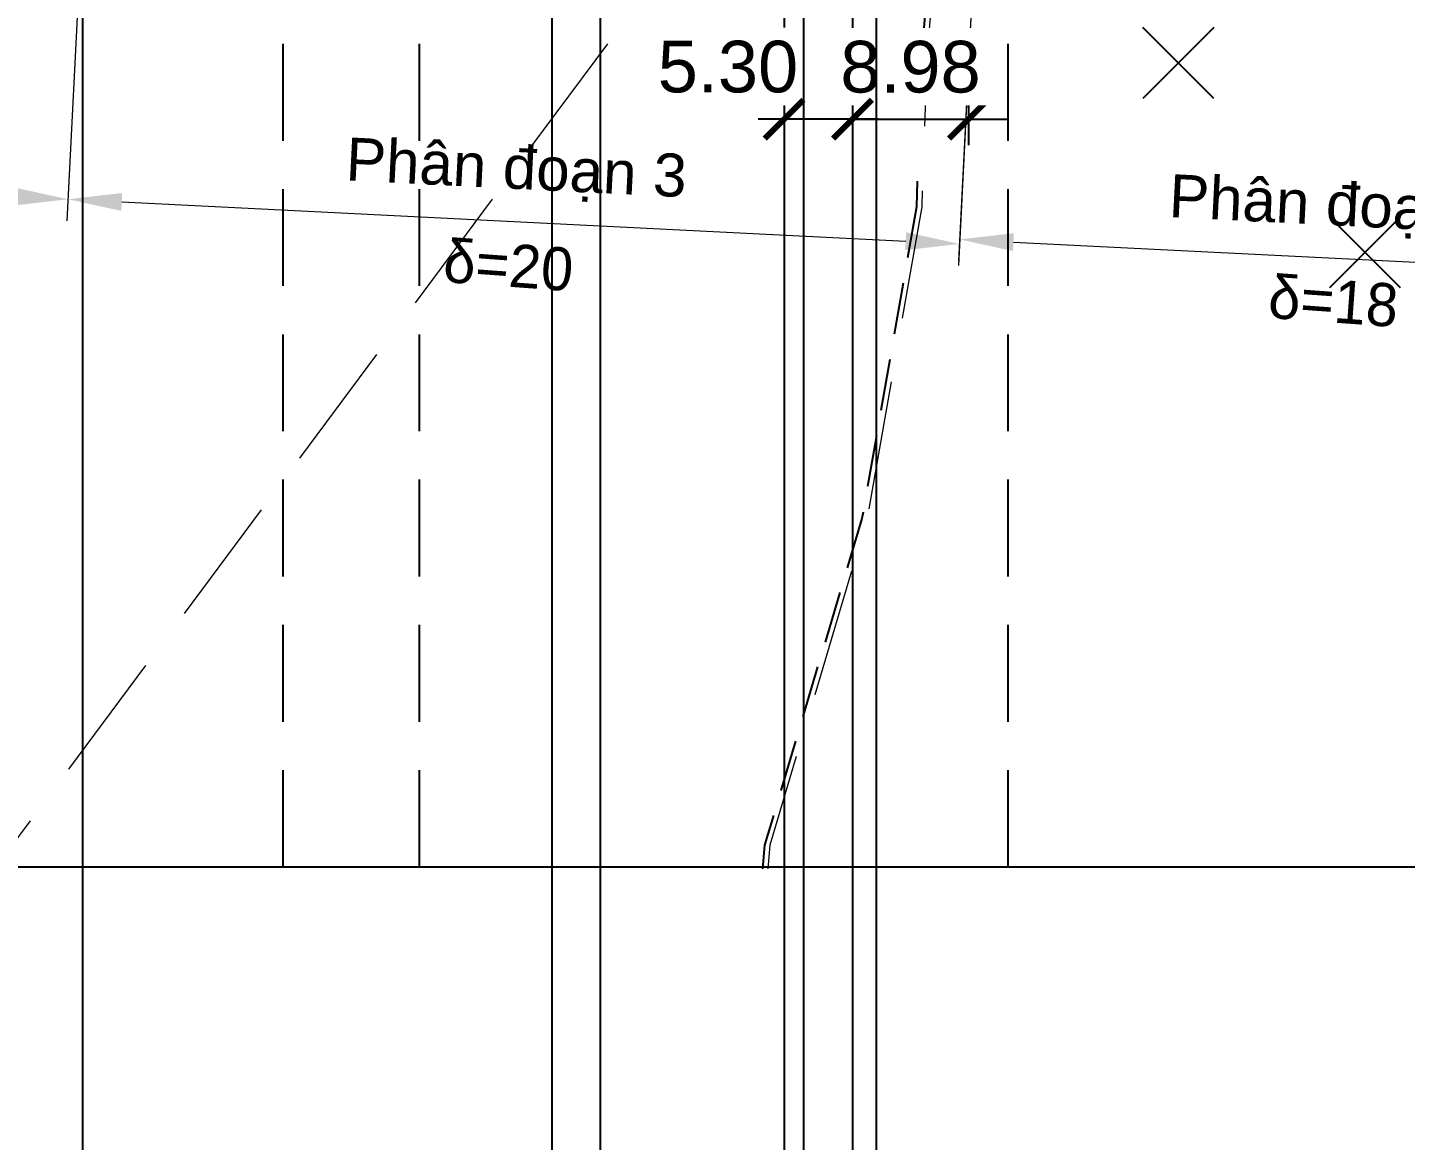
# Model space of a CAD drawing. Header units: inches. Extents: x 444671 to 463716, y 1783086 to 1794968.
# Drawn here: x 457952.7 to 458059.4, y 1787017.2 to 1787103.4 of the extents above; entities that cross this region are included whole.
import ezdxf

# ---------------------------------------------------------------- set-up
doc = ezdxf.new("R2010")
doc.units = ezdxf.units.IN
doc.header["$MEASUREMENT"] = 0
doc.linetypes.add('DASHED', pattern=[0.75, 0.5, -0.25])
doc.linetypes.add('HIDDEN', pattern=[0.375, 0.25, -0.125])
for name, color, linetype in [('Bao', 137, 'Continuous'), ('Dong', 252, 'HIDDEN'), ('Khung_bang', 140, 'Continuous'), ('Thachhoc', 125, 'Continuous')]:
    doc.layers.add(name, color=color, linetype=linetype)
for name, color, linetype, lineweight in [('doi', 33, 'Continuous', 25), ('KYHIEU', 7, 'Continuous', 15), ('Texdoi', 40, 'Continuous', 15)]:
    doc.layers.add(name, color=color, linetype=linetype, lineweight=lineweight)
doc.styles.add('Arial', font='arial.ttf')
doc.styles.add('VNARIAL', font='')
doc.styles.get('VNARIAL').set_extended_font_data('.VnArial')
doc.dimstyles.new('1-1', dxfattribs={"dimtxt": 2, "dimasz": 2.5, "dimexe": 1, "dimexo": 0, "dimgap": 1, "dimtad": 1, "dimtoh": 1, "dimdec": 0, "dimzin": 0, "dimdsep": 46, "dimtxsty": 'Standard', "dimcen": 0.09, "dimclrd": 3, "dimclre": 3, "dimclrt": 4, "dimadec": 0, "dimazin": 0, "dimtfac": 1, "dimtdec": 0, "dimtmove": 0, "dimatfit": 0, "dimfxl": 0, "dimtolj": 1, "dimtzin": 0, "dimarcsym": 0})
doc.dimstyles.new('D2000', dxfattribs={"dimscale": 2, "dimtxt": 2, "dimasz": 1.5, "dimexe": 1, "dimexo": 1, "dimgap": 1, "dimtad": 1, "dimzin": 1, "dimdsep": 46, "dimtxsty": 'VNARIAL', "dimblk": 'ARCHTICK', "dimcen": 1.5, "dimdle": 1, "dimclrd": 140, "dimclre": 140, "dimclrt": 3, "dimadec": 0, "dimazin": 3, "dimtfac": 1, "dimtix": 1, "dimtmove": 2, "dimatfit": 3, "dimfxl": 0, "dimtolj": 1, "dimtzin": 0, "dimarcsym": 0})

# ---------------------------------------------------------------- blocks, each defined once
blk = doc.blocks.new('*D148')
at = {"layer": 'Bao', "color": 3, "lineweight": -2, "ltscale": 0.2, "transparency": 16777216}
for p, q in [((-340377, 17046), (-341587, -7108)), ((-143858, 7205), (-145067, -16950)), ((-337342, -5652), (-149145, -15077))]:
    blk.add_line(p, q, dxfattribs=at)
at = {"layer": 'Bao', "color": 3, "ltscale": 0.2, "transparency": 16777216}
for points in [[(-337308, -4958), (-337377, -6345), (-341504, -5443)], [(-149111, -14383), (-149180, -15770), (-144984, -15285)]]:
    blk.add_solid(points, dxfattribs=at)
at = {"layer": 'Defpoints', "color": 0, "ltscale": 0.2, "transparency": 16777216}
for p in [(-340377, 17046), (-143858, 7205), (-144984, -15285)]:
    blk.add_point(p, dxfattribs=at)
at = {"layer": 'Bao', "color": 4, "ltscale": 0.2, "transparency": 16777216, "insert": (-243052, -6527), "char_height": 3333.33, "attachment_point": 5, "rotation": 357.13299}
blk.add_mtext('\\A1;{\\f.VnArial|b0|i0|c0|p34;Ph©n ®o¹n 4}', dxfattribs=at)
blk = doc.blocks.new('*D149')
at = {"layer": 'Bao', "color": 3, "lineweight": -2, "ltscale": 0.2, "transparency": 16777216}
for p, q in [((-143858, 7204), (-145067, -16950)), ((-74810, 3746), (-76020, -20408)), ((-140823, -15494), (-80098, -18535))]:
    blk.add_line(p, q, dxfattribs=at)
at = {"layer": 'Bao', "color": 3, "ltscale": 0.2, "transparency": 16777216}
for points in [[(-140788, -14800), (-140857, -16187), (-144984, -15285)], [(-80063, -17841), (-80133, -19228), (-75937, -18743)]]:
    blk.add_solid(points, dxfattribs=at)
at = {"layer": 'Defpoints', "color": 0, "ltscale": 0.2, "transparency": 16777216}
for p in [(-143858, 7204), (-74810, 3746), (-75937, -18743)]:
    blk.add_point(p, dxfattribs=at)
at = {"layer": 'Bao', "color": 4, "ltscale": 0.2, "transparency": 16777216, "insert": (-110268, -13177), "char_height": 3333.33, "attachment_point": 5, "rotation": 357.13284}
blk.add_mtext('\\A1;{\\f.VnArial|b0|i0|c0|p34;Ph©n ®o¹n 3}', dxfattribs=at)
blk = doc.blocks.new('*D150')
at = {"layer": 'Bao', "color": 3, "lineweight": -2, "ltscale": 0.2, "transparency": 16777216}
for p, q in [((-74810, 3747), (-76003, -20061)), ((-16385, 820), (-17578, -22987)), ((-71758, -18605), (-21656, -21114))]:
    blk.add_line(p, q, dxfattribs=at)
at = {"layer": 'Bao', "color": 3, "ltscale": 0.2, "transparency": 16777216}
for points in [[(-71723, -17911), (-71793, -19298), (-75919, -18396)], [(-21621, -20421), (-21691, -21808), (-17494, -21323)]]:
    blk.add_solid(points, dxfattribs=at)
at = {"layer": 'Defpoints', "color": 0, "ltscale": 0.2, "transparency": 16777216}
for p in [(-74810, 3747), (-16385, 820), (-17494, -21323)]:
    blk.add_point(p, dxfattribs=at)
at = {"layer": 'Bao', "color": 4, "ltscale": 0.2, "transparency": 16777216, "insert": (-46515, -16023), "char_height": 3333.33, "attachment_point": 5, "rotation": 357.13284}
blk.add_mtext('\\A1;{\\f.VnArial|b0|i0|c0|p34;Ph©n ®o¹n 2}', dxfattribs=at)
blk = doc.blocks.new('_ArchTick')
at = {"color": 0, "linetype": 'ByBlock', "const_width": 0.15}
blk.add_lwpolyline([(-0.5, -0.5), (0.5, 0.5)], dxfattribs=at)
blk = doc.blocks.new('*D157')
at = {"layer": 'Defpoints', "color": 0, "transparency": 16777216}
for p in [(457944.18, 1787113.19), (457956.96, 1787112.56), (457944.18, 1786972.63)]:
    blk.add_point(p, dxfattribs=at)
at = {"layer": 'Khung_bang', "color": 140, "lineweight": -2, "transparency": 16777216}
for p, q in [((457944.18, 1787111.19), (457944.18, 1786970.63)), ((457956.96, 1787110.56), (457956.96, 1786970.63)), ((457944.18, 1786972.63), (457941.18, 1786972.63)), ((457956.96, 1786972.63), (457944.18, 1786972.63)), ((457956.96, 1786972.63), (457959.96, 1786972.63))]:
    blk.add_line(p, q, dxfattribs=at)
at = {"layer": 'Khung_bang', "color": 140, "lineweight": -2, "transparency": 16777216, "xscale": 3, "yscale": 3, "zscale": 3}
blk.add_blockref('_ArchTick', (457944.18, 1786972.63), dxfattribs=at)
at = {"layer": 'Khung_bang', "color": 140, "lineweight": -2, "transparency": 16777216, "xscale": 3, "yscale": 3, "zscale": 3, "rotation": 180}
blk.add_blockref('_ArchTick', (457956.96, 1786972.63), dxfattribs=at)
at = {"layer": 'Khung_bang', "color": 3, "transparency": 16777216, "insert": (457950.57, 1786976.67), "char_height": 4, "attachment_point": 5, "style": 'VNARIAL', "bg_fill": 3, "box_fill_scale": 1.25, "bg_fill_color": 256, "bg_fill_true_color": 13158600, "bg_fill_transparency": 0}
blk.add_mtext('\\A1;12.78', dxfattribs=at)
blk = doc.blocks.new('*D158')
at = {"layer": 'Defpoints', "color": 0, "transparency": 16777216}
blk.add_point((458025.58, 1787096.27), dxfattribs=at)
at = {"layer": 'Khung_bang', "color": 140, "lineweight": -2, "transparency": 16777216}
for p, q in [((458016.6, 1787099.06), (458016.6, 1787094.27)), ((458025.58, 1787098.61), (458025.58, 1787094.27)), ((458016.6, 1787096.27), (458013.6, 1787096.27)), ((458016.6, 1787096.27), (458025.58, 1787096.27)), ((458025.58, 1787096.27), (458028.58, 1787096.27))]:
    blk.add_line(p, q, dxfattribs=at)
at = {"layer": 'Khung_bang', "color": 140, "lineweight": -2, "transparency": 16777216, "xscale": 3, "yscale": 3, "zscale": 3}
blk.add_blockref('_ArchTick', (458016.6, 1787096.27), dxfattribs=at)
at = {"layer": 'Khung_bang', "color": 140, "lineweight": -2, "transparency": 16777216, "xscale": 3, "yscale": 3, "zscale": 3, "rotation": 180}
blk.add_blockref('_ArchTick', (458025.58, 1787096.27), dxfattribs=at)
at = {"layer": 'Khung_bang', "color": 3, "transparency": 16777216, "insert": (458021.09, 1787100.31), "char_height": 4, "attachment_point": 5, "style": 'VNARIAL', "bg_fill": 3, "box_fill_scale": 1.25, "bg_fill_color": 256, "bg_fill_true_color": 13158600, "bg_fill_transparency": 0}
blk.add_mtext('\\A1;8.98', dxfattribs=at)
at = {"layer": 'Defpoints', "color": 0, "transparency": 16777216}
for p in [(458016.6, 1787101.06), (458025.58, 1787100.61)]:
    blk.add_point(p, dxfattribs=at)
blk = doc.blocks.new('*D159')
at = {"layer": 'Defpoints', "color": 0, "transparency": 16777216}
for p in [(458011.3, 1787096.27), (458011.3, 1787096.27), (458016.6, 1787096.27)]:
    blk.add_point(p, dxfattribs=at)
at = {"layer": 'Khung_bang', "color": 140, "lineweight": -2, "transparency": 16777216}
blk.add_line((458018.6, 1787096.27), (458009.3, 1787096.27), dxfattribs=at)
at = {"layer": 'Khung_bang', "color": 140, "lineweight": -2, "transparency": 16777216, "xscale": 3, "yscale": 3, "zscale": 3}
blk.add_blockref('_ArchTick', (458016.6, 1787096.27), dxfattribs=at)
at = {"layer": 'Khung_bang', "color": 3, "transparency": 16777216, "insert": (458006.95, 1787100.32), "char_height": 4, "attachment_point": 5, "style": 'VNARIAL', "bg_fill": 3, "box_fill_scale": 1.25, "bg_fill_color": 256, "bg_fill_true_color": 13158600, "bg_fill_transparency": 0}
blk.add_mtext('\\A1;5.30', dxfattribs=at)
at = {"layer": 'Khung_bang', "color": 140, "lineweight": -2, "transparency": 16777216, "xscale": 3, "yscale": 3, "zscale": 3, "rotation": 180}
blk.add_blockref('_ArchTick', (458011.3, 1787096.27), dxfattribs=at)
blk = doc.blocks.new('A$C491C4D06')
at = {"layer": 'Bao', "ltscale": 0.2, "char_height": 3333.333, "width": 28094.706, "attachment_point": 1, "rotation": 355.844875, "style": 'Arial'}
for s, insert in [('{\\fSymbol|b0|i0|c2|p18;d=20}', (-115752.1, -18361.4)), ('{\\fSymbol|b0|i0|c2|p18;d=18}', (-51856.7, -21139.7))]:
    blk.add_mtext(s, dxfattribs=dict(at, insert=insert))
at = {"layer": 'Bao', "ltscale": 0.2}
for p1, p2, distance, text, picture, middle in [((-340377.4, 17046.3), (-143857.7, 7204.5), -22517.8, '{\\f.VnArial|b0|i0|c0|p34;Ph©n ®o¹n 4}', '*D148', (-243051.7, -6527.5)), ((-143857.7, 7204.5), (-74810.3, 3746.4), -22517.8, '{\\f.VnArial|b0|i0|c0|p34;Ph©n ®o¹n 3}', '*D149', (-110268.2, -13177.4)), ((-74810.2, 3746.6), (-16385.5, 820.5), -22170.7, '{\\f.VnArial|b0|i0|c0|p34;Ph©n ®o¹n 2}', '*D150', (-46514.7, -16022.8))]:
    dim = blk.add_aligned_dim(p1=p1, p2=p2, distance=distance, text=text, dimstyle='1-1', override={"dimscale": 1666.666721, "dimlfac": -1}, dxfattribs=at)
    dim.commit()
    dim.dimension.update_dxf_attribs({"geometry": picture, "text_midpoint": middle})

msp = doc.modelspace()

# ---------------------------------------------------------------- linework, layer by layer
at = {"layer": 'doi', "color": 250, "linetype": 'DASHED', "ltscale": 8}
for points in [[(458035.2779, 1787171.5109), (458031.2692, 1787148.5434), (458023.7194, 1787123.239), (458021.9739, 1787101.3999), (458021.9248, 1787100.0511)], [(458021.6133, 1787091.4798), (458021.5407, 1787089.4826), (458017.3285, 1787065.3488), (458009.7787, 1787040.0443), (458009.6325, 1787038.2147)]]:
    msp.add_lwpolyline(points, dxfattribs=at)
at = {"layer": 'Dong', "ltscale": 30}
msp.add_line((457972.4938, 1787038.3548), (457972.4938, 1787218.0607), dxfattribs=at)
at = {"layer": 'Dong', "color": 140, "ltscale": 30}
for p, q in [((457983.0564, 1787038.3548), (457983.0564, 1787111.2427)), ((458028.6603, 1787038.3548), (458028.6603, 1787108.9625))]:
    msp.add_line(p, q, dxfattribs=at)
at = {"layer": 'Khung_bang', "color": 6}
for p, q in [((457993.3057, 1787113.5092), (457993.3057, 1786833.8548)), ((457997.064, 1787111.1158), (457997.064, 1786821.3548))]:
    msp.add_line(p, q, dxfattribs=at)
at = {"layer": 'Khung_bang'}
for p, q in [((457956.9583, 1787112.5593), (457956.9583, 1785124.9852)), ((458011.2974, 1787111.9186), (458011.2974, 1784987.1127)), ((458016.5974, 1787111.9186), (458016.5974, 1784987.1127))]:
    msp.add_line(p, q, dxfattribs=at)
at = {"layer": 'Khung_bang', "linetype": 'ByBlock'}
msp.add_lwpolyline([(446139.7357, 1787038.3548), (458289.9137, 1787038.3548)], dxfattribs=at)
at = {"layer": 'KYHIEU', "linetype": 'DASHED', "lineweight": 13, "ltscale": 20, "flags": 128}
for points in [[(458034.435, 1787164.3094), (458031.6833, 1787148.5434), (458024.1335, 1787123.239), (458022.3879, 1787101.3999), (458021.9548, 1787089.4826), (458017.7426, 1787065.3488), (458010.1928, 1787040.0443), (458010.0465, 1787038.2147)], [(457938.005, 1787021.8583), (458009.1205, 1787117.5474), (458011.9237, 1787121.3333), (458015.1802, 1787123.7562), (458017.6085, 1787123.3776), (458019.5005, 1787122.0147), (458020.2591, 1787119.3646), (458021.8503, 1787117.3959), (458023.4415, 1787115.7276)]]:
    msp.add_lwpolyline(points, dxfattribs=at)
at = {"layer": 'Thachhoc'}
for points in [[(458044.5743, 1787097.8665), (458039.0758, 1787103.3649)], [(458044.5743, 1787103.3649), (458039.0758, 1787097.8665)], [(458059.0404, 1787083.2068), (458053.5419, 1787088.7053)], [(458059.0404, 1787088.7053), (458053.5419, 1787083.2068)]]:
    msp.add_lwpolyline(points, dxfattribs=at)

# ---------------------------------------------------------------- block references
at = {"layer": 'Texdoi', "xscale": 0.0009999999892897904, "yscale": 0.0009999999310821295, "zscale": 0.001}
msp.add_blockref('A$C491C4D06', (458100.8161, 1787105.3548), dxfattribs=at)

# ---------------------------------------------------------------- next in the draw order: dimensions: what is measured, and where the dimension line sits
at = {"layer": 'Khung_bang'}
for base, p1, p2, picture, middle in [((457944.1793, 1786972.6252), (457956.9604, 1787112.5612), (457944.1793, 1787113.1866), '*D157', (457950.5699, 1786976.6661)), ((458025.5806, 1787096.2725), (458016.5974, 1787101.0618), (458025.5806, 1787100.6119), '*D158', (458021.089, 1787100.3134))]:
    dim = msp.add_linear_dim(base=base, p1=p1, p2=p2, dimstyle='D2000', override={"dimfxl": 0.5, "dimtfill": 1, "dimarcsym": 1}, dxfattribs=at)
    dim.commit()
    dim.dimension.update_dxf_attribs({"geometry": picture, "text_midpoint": middle})

# ---------------------------------------------------------------- next in the draw order: dimensions: what is measured, and where the dimension line sits
dim = msp.add_linear_dim(base=(458011.2974, 1787096.2725), p1=(458016.5974, 1787096.2725), p2=(458011.2974, 1787096.2725), dimstyle='D2000', override={"dimfxl": 0.5, "dimtfill": 1, "dimarcsym": 1}, dxfattribs=at)
dim.commit()
dim.dimension.update_dxf_attribs({"geometry": '*D159', "text_midpoint": (458006.9501, 1787100.3161), "dimtype": 160})

# ---------------------------------------------------------------- next in the draw order: linework, layer by layer
at = {"layer": 'Khung_bang', "color": 6}
for p, q in [((458012.7996, 1787114.0762), (458012.7996, 1786791.3548)), ((458018.4406, 1787110.1013), (458018.4406, 1786803.8548))]:
    msp.add_line(p, q, dxfattribs=at)

doc.saveas('drawing.dxf')
